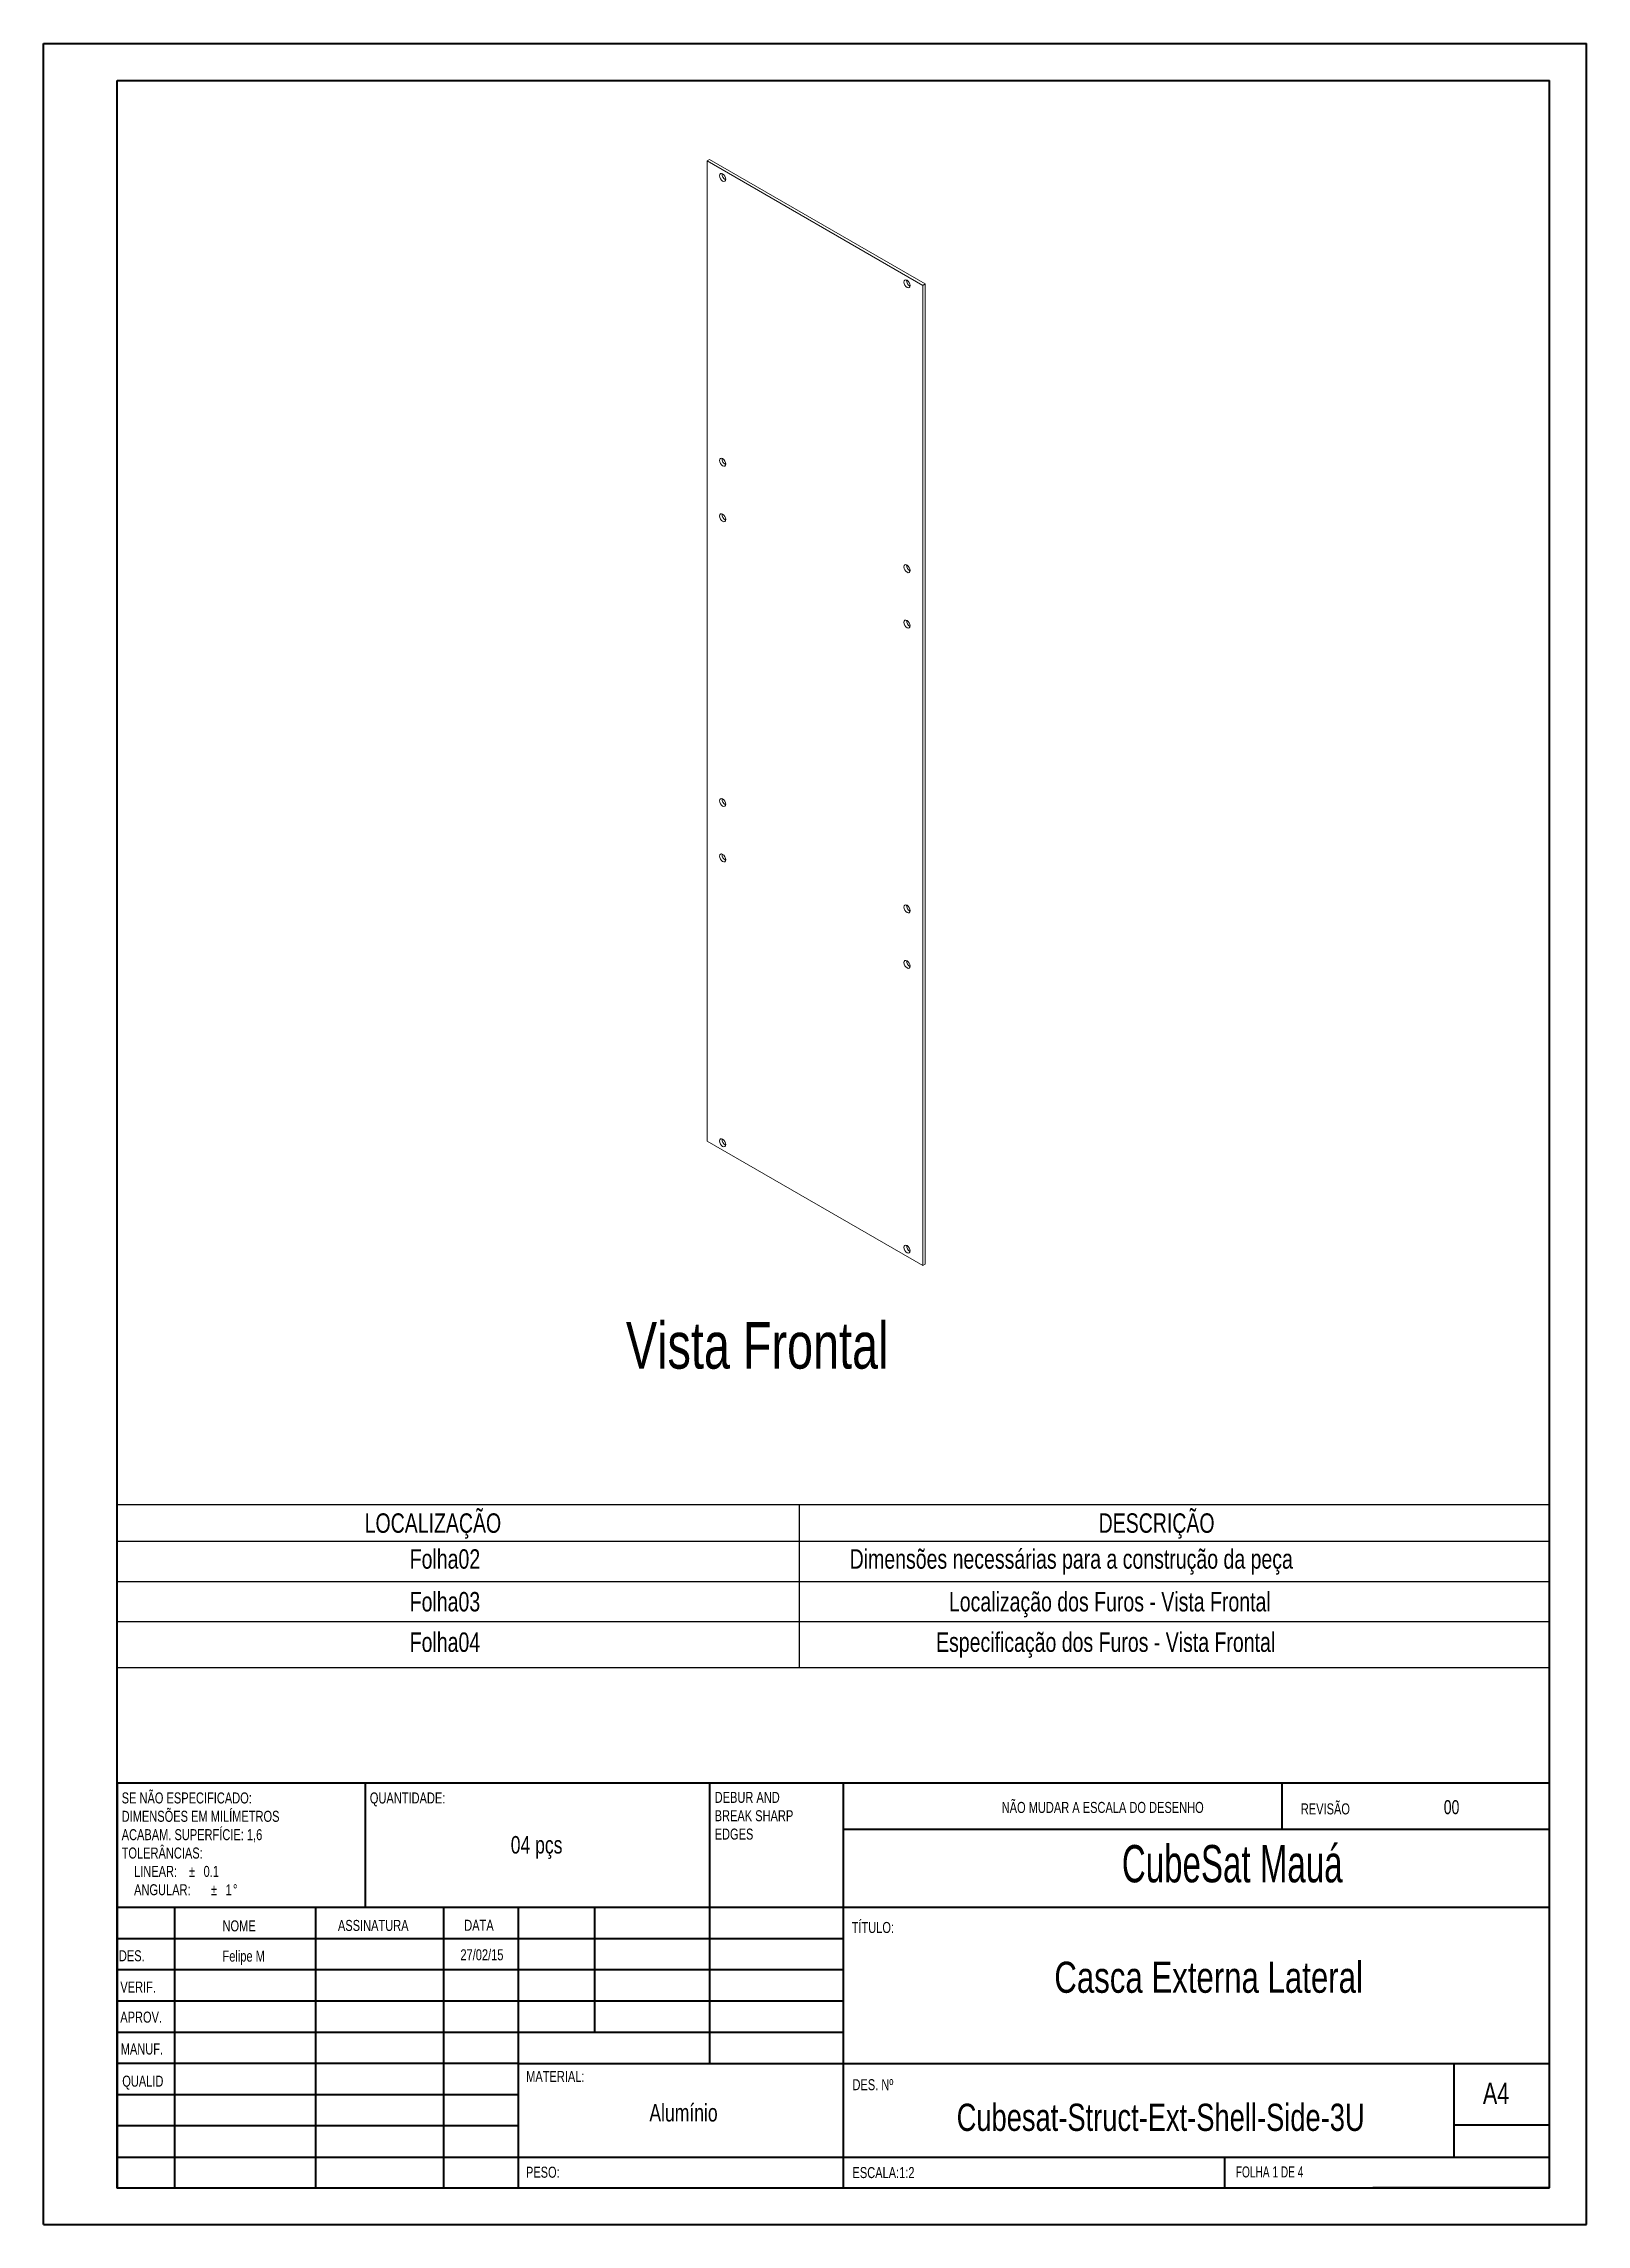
# Model space of a CAD drawing. Header units: millimetres. Extents: x 0 to 210, y 0 to 297.
import ezdxf

# ---------------------------------------------------------------- set-up
doc = ezdxf.new("R2010")
doc.units = ezdxf.units.MM
doc.layers.add('FORMAT', color=7, linetype='Continuous')
doc.styles.add('SLDTEXTSTYLE0', font='TXT', dxfattribs={"width": 0.75})
doc.styles.add('SLDTEXTSTYLE1', font='TXT', dxfattribs={"width": 0.663})
doc.styles.add('SLDTEXTSTYLE2', font='TXT', dxfattribs={"width": 0.6875})

# ---------------------------------------------------------------- blocks, each defined once
blk = doc.blocks.new('SW_NOTE_0')
at = {"color": 0, "linetype": 'Continuous', "lineweight": 0, "char_height": 1.5, "attachment_point": 1, "style": 'SLDTEXTSTYLE0'}
for s, insert in [('DEBUR AND', (0, 1.93)), ('BREAK SHARP', (0, -0.57)), ('EDGES', (0, -3.07))]:
    blk.add_mtext(s, dxfattribs=dict(at, insert=insert))
blk = doc.blocks.new('SW_NOTE_1')
at = {"color": 0, "linetype": 'Continuous', "lineweight": 0, "char_height": 1.5, "attachment_point": 1, "style": 'SLDTEXTSTYLE0'}
for s, insert in [('SE NÃO ESPECIFICADO:', (0, 1.93)), ('ACABAM. SUPERFÍCIE: 1,6', (0, -3.07)), ('DIMENSÕES EM MILÍMETROS', (0, -0.57)), ('TOLERÂNCIAS:', (0, -5.57)), ('LINEAR:', (1.69, -8.07)), ('%%p', (9.16, -8.07)), ('0.1', (11.15, -8.07)), ('ANGULAR:', (1.69, -10.57)), ('%%p', (12.16, -10.57)), ('1', (14.15, -10.57)), ('%%d', (15.16, -10.57))]:
    blk.add_mtext(s, dxfattribs=dict(at, insert=insert))
blk = doc.blocks.new('SW_TABLEANNOTATION_0')
at = {"layer": 'FORMAT', "color": 0}
for p, q in [((0, 0), (0, -22.14)), ((195, 0), (0, 0)), ((195, -22.14), (195, 0)), ((92.85, 0), (92.85, -22.14)), ((0, -4.93), (195, -4.93)), ((0, -10.46), (195, -10.46)), ((0, -15.91), (195, -15.91)), ((0, -22.14), (195, -22.14))]:
    blk.add_line(p, q, dxfattribs=at)
at = {"layer": 'FORMAT', "color": 0, "attachment_point": 1, "style": 'SLDTEXTSTYLE0'}
for s, insert, char_height in [('LOCALIZAÇÃO', (33.7, -1.16), 2.6458), ('DESCRIÇÃO', (133.61, -1.16), 2.646), ('Folha02', (39.83, -6.05), 2.646), ('Dimensões necessárias para a construção da peça', (99.72, -6.05), 2.6458), ('Folha03', (39.83, -11.87), 2.646), ('Localização dos Furos - Vista Frontal', (113.23, -11.87), 2.6458), ('Folha04', (39.83, -17.38), 2.646), ('Especificação dos Furos - Vista Frontal', (111.48, -17.38), 2.6458)]:
    blk.add_mtext(s, dxfattribs=dict(at, insert=insert, char_height=char_height))

msp = doc.modelspace()

# ---------------------------------------------------------------- linework, layer by layer
at = {"color": 7, "linetype": 'Continuous', "lineweight": 40}
for p, q in [((0.08, 0.21), (0.08, 297.21)), ((0.08, 297.21), (210.08, 297.21)), ((210.08, 0.21), (210.08, 297.21)), ((210.08, 292.21), (210.08, 297.21)), ((10.08, 292.21), (205.08, 292.21)), ((10.08, 5.21), (10.08, 292.21)), ((205.08, 5.21), (205.08, 292.21)), ((10.11, 60.37), (205.08, 60.37)), ((10.11, 60.37), (10.11, 5.12)), ((43.91, 43.37), (43.91, 60.37)), ((90.71, 60.37), (90.71, 22.12)), ((108.91, 60.37), (108.91, 5.12)), ((168.68, 54.09), (168.68, 60.46)), ((205.08, 54), (108.91, 54)), ((205.08, 43.37), (10.11, 43.37)), ((17.91, 43.37), (17.91, 5.12)), ((37.1, 43.37), (37.1, 5.12)), ((54.51, 43.37), (54.51, 5.12)), ((64.71, 5.12), (64.71, 43.37)), ((75.11, 26.37), (75.11, 43.37)), ((108.91, 39.12), (10.11, 39.12)), ((108.91, 34.87), (10.11, 34.87)), ((108.91, 30.62), (10.11, 30.62)), ((108.91, 26.37), (10.11, 26.37)), ((64.71, 22.12), (10.11, 22.12)), ((64.71, 22.12), (205.08, 22.12)), ((192.08, 9.46), (192.08, 22.21)), ((64.71, 17.87), (10.11, 17.87)), ((64.71, 13.62), (10.11, 13.62)), ((205.08, 13.71), (192.08, 13.71)), ((10.11, 9.37), (205.08, 9.37)), ((160.88, 5.21), (160.88, 9.46)), ((10.08, 5.21), (205.08, 5.21)), ((205.08, 5.21), (180.99, 5.21)), ((0.08, 0.21), (210.08, 0.21))]:
    msp.add_line(p, q, dxfattribs=at)
at = {"color": 7, "linetype": 'Continuous', "lineweight": 15}
for p, q in [((90.39, 281.23), (90.74, 281.44)), ((119.74, 264.29), (90.39, 281.23)), ((90.39, 281.23), (90.39, 147.73)), ((120.09, 264.5), (90.74, 281.44)), ((119.74, 264.29), (120.09, 264.5)), ((120.09, 130.99), (120.09, 264.5)), ((119.74, 130.79), (119.74, 264.29)), ((90.39, 147.73), (119.74, 130.79)), ((119.74, 130.79), (120.09, 130.99))]:
    msp.add_line(p, q, dxfattribs=at)
at = {"color": 7, "linetype": 'Continuous', "lineweight": 15, "flags": 128}
for points in [[(92.94, 278.74), (92.9, 278.95), (92.81, 279.16), (92.67, 279.35), (92.51, 279.48), (92.35, 279.53), (92.21, 279.51), (92.12, 279.4), (92.09, 279.23), (92.12, 279.03), (92.21, 278.81), (92.35, 278.63), (92.51, 278.5), (92.67, 278.44), (92.81, 278.47), (92.9, 278.57), (92.94, 278.74)], [(118.04, 264.25), (118.01, 264.46), (117.91, 264.67), (117.78, 264.85), (117.61, 264.99), (117.45, 265.04), (117.31, 265.01), (117.22, 264.91), (117.19, 264.74), (117.22, 264.53), (117.31, 264.32), (117.45, 264.14), (117.61, 264.01), (117.78, 263.95), (117.91, 263.98), (118.01, 264.08), (118.04, 264.25)], [(92.94, 239.96), (92.9, 240.16), (92.81, 240.37), (92.67, 240.56), (92.51, 240.69), (92.35, 240.75), (92.21, 240.72), (92.12, 240.61), (92.09, 240.45), (92.12, 240.24), (92.21, 240.03), (92.35, 239.84), (92.51, 239.71), (92.67, 239.65), (92.81, 239.68), (92.9, 239.79), (92.94, 239.96)], [(92.94, 232.4), (92.9, 232.61), (92.81, 232.82), (92.67, 233.01), (92.51, 233.14), (92.35, 233.19), (92.21, 233.17), (92.12, 233.06), (92.09, 232.89), (92.12, 232.69), (92.21, 232.47), (92.35, 232.29), (92.51, 232.16), (92.67, 232.1), (92.81, 232.13), (92.9, 232.23), (92.94, 232.4)], [(118.04, 225.46), (118.01, 225.67), (117.91, 225.88), (117.78, 226.07), (117.61, 226.2), (117.45, 226.26), (117.31, 226.23), (117.22, 226.12), (117.19, 225.95), (117.22, 225.75), (117.31, 225.54), (117.45, 225.35), (117.61, 225.22), (117.78, 225.16), (117.91, 225.19), (118.01, 225.3), (118.04, 225.46)], [(118.04, 217.91), (118.01, 218.12), (117.91, 218.33), (117.78, 218.52), (117.61, 218.65), (117.45, 218.7), (117.31, 218.68), (117.22, 218.57), (117.19, 218.4), (117.22, 218.2), (117.31, 217.98), (117.45, 217.8), (117.61, 217.67), (117.78, 217.61), (117.91, 217.64), (118.01, 217.74), (118.04, 217.91)], [(92.94, 193.62), (92.9, 193.82), (92.81, 194.04), (92.67, 194.22), (92.51, 194.35), (92.35, 194.41), (92.21, 194.38), (92.12, 194.28), (92.09, 194.11), (92.12, 193.9), (92.21, 193.69), (92.35, 193.5), (92.51, 193.37), (92.67, 193.32), (92.81, 193.34), (92.9, 193.45), (92.94, 193.62)], [(92.94, 186.06), (92.9, 186.27), (92.81, 186.48), (92.67, 186.67), (92.51, 186.8), (92.35, 186.86), (92.21, 186.83), (92.12, 186.72), (92.09, 186.55), (92.12, 186.35), (92.21, 186.14), (92.35, 185.95), (92.51, 185.82), (92.67, 185.76), (92.81, 185.79), (92.9, 185.9), (92.94, 186.06)], [(118.04, 179.13), (118.01, 179.33), (117.91, 179.54), (117.78, 179.73), (117.61, 179.86), (117.45, 179.92), (117.31, 179.89), (117.22, 179.78), (117.19, 179.62), (117.22, 179.41), (117.31, 179.2), (117.45, 179.01), (117.61, 178.88), (117.78, 178.82), (117.91, 178.85), (118.01, 178.96), (118.04, 179.13)], [(118.04, 171.57), (118.01, 171.78), (117.91, 171.99), (117.78, 172.18), (117.61, 172.31), (117.45, 172.36), (117.31, 172.34), (117.22, 172.23), (117.19, 172.06), (117.22, 171.86), (117.31, 171.64), (117.45, 171.46), (117.61, 171.33), (117.78, 171.27), (117.91, 171.3), (118.01, 171.4), (118.04, 171.57)], [(92.94, 147.28), (92.9, 147.48), (92.81, 147.7), (92.67, 147.88), (92.51, 148.01), (92.35, 148.07), (92.21, 148.04), (92.12, 147.94), (92.09, 147.77), (92.12, 147.56), (92.21, 147.35), (92.35, 147.16), (92.51, 147.03), (92.67, 146.98), (92.81, 147), (92.9, 147.11), (92.94, 147.28)], [(118.04, 132.79), (118.01, 132.99), (117.91, 133.21), (117.78, 133.39), (117.61, 133.52), (117.45, 133.58), (117.31, 133.55), (117.22, 133.45), (117.19, 133.28), (117.22, 133.07), (117.31, 132.86), (117.45, 132.67), (117.61, 132.54), (117.78, 132.49), (117.91, 132.51), (118.01, 132.62), (118.04, 132.79)]]:
    msp.add_lwpolyline(points, dxfattribs=at)
at = {"color": 7, "linetype": 'Continuous', "lineweight": 15}
for centre in [(93.28, 279.43), (118.39, 264.94), (93.28, 240.65), (93.28, 233.09), (118.39, 226.16), (118.39, 218.6), (93.28, 194.31), (93.28, 186.75), (118.39, 179.82), (118.39, 172.26), (93.28, 147.97), (118.39, 133.48)]:
    msp.add_arc(centre, 0.841, 174.786, 245.2087, dxfattribs=at)

# ---------------------------------------------------------------- block references
at = {"color": 7, "linetype": 'Continuous', "lineweight": 0}
for name, p in [('SW_NOTE_1', (10.7, 57.11)), ('SW_NOTE_0', (91.42, 57.19))]:
    msp.add_blockref(name, p, dxfattribs=at)
at = {"layer": 'FORMAT'}
msp.add_blockref('SW_TABLEANNOTATION_0', (10.08, 98.21), dxfattribs=at)

# ---------------------------------------------------------------- texts
at = {"color": 7, "linetype": 'Continuous', "lineweight": 0}
for s, insert, char_height, attachment_point, style in [('QUANTIDADE:', (44.48, 59.04), 1.5, 1, 'SLDTEXTSTYLE0'), ('NÃO MUDAR A ESCALA DO DESENHO', (130.49, 57.75), 1.5, 1, 'SLDTEXTSTYLE0'), ('REVISÃO', (171.21, 57.55), 1.5, 1, 'SLDTEXTSTYLE0'), ('00', (191.73, 57.99), 1.905, 2, 'SLDTEXTSTYLE0'), ('04 pçs', (67.18, 53.1), 2.381, 2, 'SLDTEXTSTYLE0'), ('CubeSat Mauá', (161.87, 51.88), 5.08, 2, 'SLDTEXTSTYLE1'), ('NOME', (24.43, 41.62), 1.5, 1, 'SLDTEXTSTYLE0'), ('ASSINATURA', (40.14, 41.68), 1.5, 1, 'SLDTEXTSTYLE0'), ('DATA', (57.33, 41.7), 1.5, 1, 'SLDTEXTSTYLE0'), ('TÍTULO:', (110.07, 41.4), 1.5, 1, 'SLDTEXTSTYLE0'), ('DES.', (10.32, 37.55), 1.5, 1, 'SLDTEXTSTYLE0'), ('Felipe M', (27.31, 37.5), 1.499, 2, 'SLDTEXTSTYLE0'), ('27/02/15', (59.74, 37.68), 1.499, 2, 'SLDTEXTSTYLE0'), ('Casca Externa Lateral', (158.66, 35.99), 4.2333, 2, 'SLDTEXTSTYLE0'), ('VERIF.', (10.52, 33.28), 1.5, 1, 'SLDTEXTSTYLE0'), ('APROV.', (10.51, 29.19), 1.5, 1, 'SLDTEXTSTYLE0'), ('MANUF.', (10.57, 24.85), 1.5, 1, 'SLDTEXTSTYLE0'), ('MATERIAL:', (65.76, 21.11), 1.5, 1, 'SLDTEXTSTYLE0'), ('QUALID', (10.78, 20.47), 1.5, 1, 'SLDTEXTSTYLE0'), ('DES. Nº', (110.18, 19.99), 1.5, 1, 'SLDTEXTSTYLE0'), ('A4', (196, 19.52), 2.91, 1, 'SLDTEXTSTYLE0'), ('Alumínio', (87.18, 16.61), 2.381, 2, 'SLDTEXTSTYLE0'), ('Cubesat-Struct-Ext-Shell-Side-3U', (152.13, 16.65), 3.7042, 2, 'SLDTEXTSTYLE0'), ('PESO:', (65.73, 8.07), 1.499, 1, 'SLDTEXTSTYLE0'), ('ESCALA:1:2', (110.18, 8.02), 1.5, 1, 'SLDTEXTSTYLE0'), ('FOLHA 1 DE 4', (162.36, 8.11), 1.5, 1, 'SLDTEXTSTYLE2')]:
    msp.add_mtext(s, dxfattribs=dict(at, insert=insert, char_height=char_height, attachment_point=attachment_point, style=style))
at = {"layer": 'FORMAT', "insert": (79.34, 123.11), "char_height": 6.35, "attachment_point": 1, "style": 'SLDTEXTSTYLE0'}
msp.add_mtext('Vista Frontal', dxfattribs=at)

doc.saveas('drawing.dxf')
